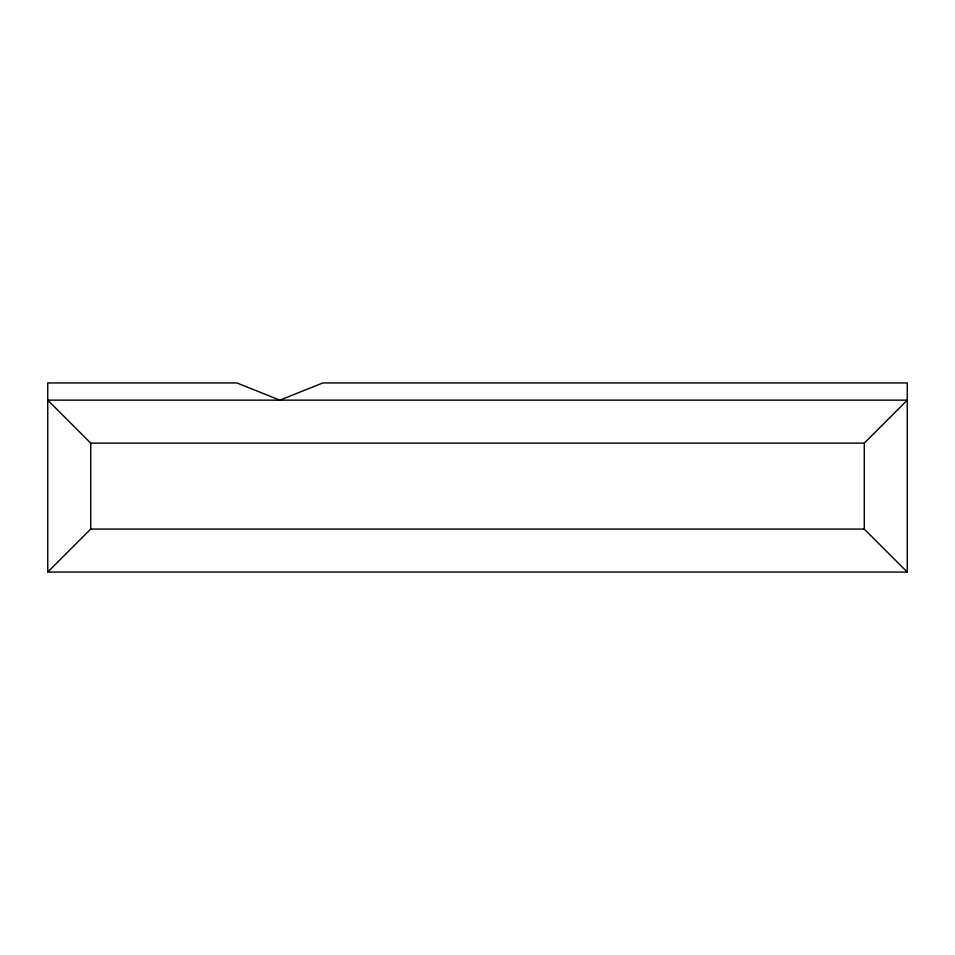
<?xml version="1.0" encoding="UTF-8"?>
<svg xmlns="http://www.w3.org/2000/svg" width="955" height="955" viewBox="0 0 955 955"><rect width="100%" height="100%" fill="white"/><g stroke="black" fill="none" stroke-linecap="round" stroke-linejoin="round"><path stroke-width="1.43" d="M47.75 572.045L90.725 529.07L864.275 529.07L907.25 572.045L907.25 382.955L322.826 382.955L279.851 400.145L236.876 382.955L47.75 382.955L47.75 572.045L907.25 572.045M864.275 443.12L907.25 400.145L47.75 400.145L90.725 443.12L864.275 443.12L864.275 529.07M90.725 443.12L90.725 529.07"/></g></svg>
